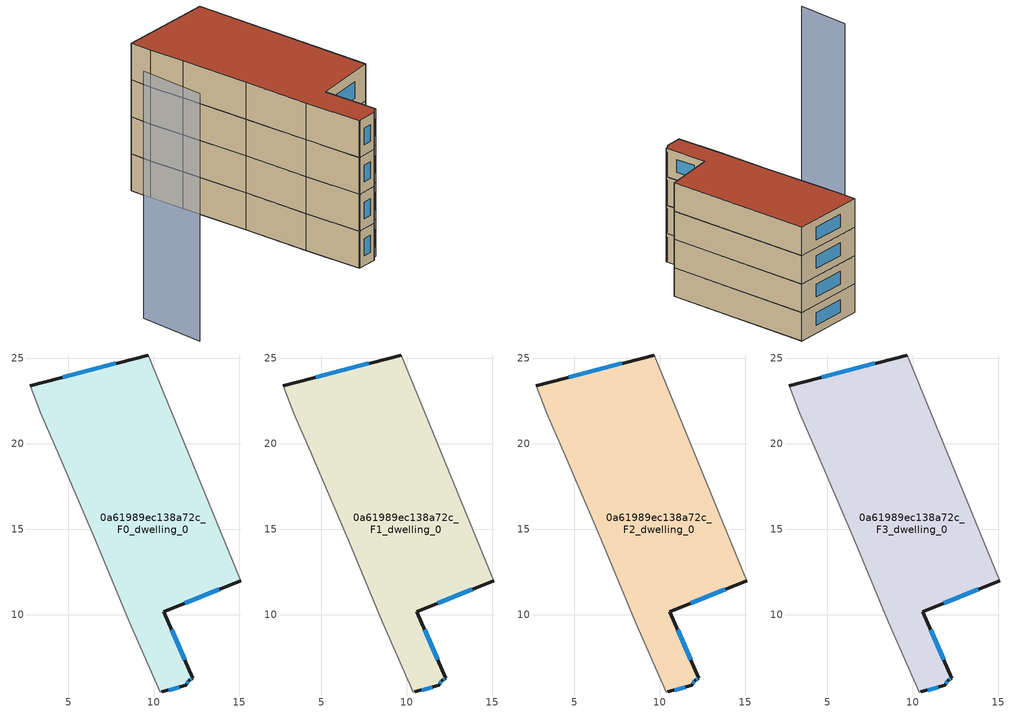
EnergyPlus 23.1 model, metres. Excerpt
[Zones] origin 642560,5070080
0a61989ec138a72c_F0_dwelling_0
 floor ground (EU_floor_Construction): 12.28,6.28 10.58,10.18 15.08,11.98 9.69,25.2 2.78,23.4 3.38,21.8 4.48,19.29 6.58,14.39 8.58,9.58 10.38,5.48 10.48,5.48 11.88,5.88 12.08,6.18 z0
 wall outside (EU_wall_Construction): 2.78,23.4 9.69,25.2 / 15.08,11.98 10.58,10.18 12.28,6.28 12.08,6.18 11.88,5.88 10.48,5.48 z0:3
 wall adiabatic (EU_wall_Construction): 10.48,5.48 10.38,5.48 8.58,9.58 6.58,14.39 4.48,19.29 3.38,21.8 2.78,23.4 / 9.69,25.2 15.08,11.98 z0:3
 window (EU_Window_Construction): 12.23,6.25 12.14,6.21 / 12.03,6.1 11.94,5.96 / 11.49,5.77 10.86,5.59 / 4.68,23.89 7.78,24.7 / 13.85,11.49 11.82,10.68 / 11.05,9.11 11.81,7.36 z0.83:2.17
0a61989ec138a72c_F1_dwelling_0
 floor to 0a61989ec138a72c_F0_dwelling_0 (EU_floor_Construction): 12.28,6.28 10.58,10.18 15.08,11.98 9.69,25.2 2.78,23.4 3.38,21.8 4.48,19.29 6.58,14.39 8.58,9.58 10.38,5.48 10.48,5.48 11.88,5.88 12.08,6.18 z3
 wall outside (EU_wall_Construction): 2.78,23.4 9.69,25.2 / 15.08,11.98 10.58,10.18 12.28,6.28 12.08,6.18 11.88,5.88 10.48,5.48 z3:6
 wall adiabatic (EU_wall_Construction): 10.48,5.48 10.38,5.48 8.58,9.58 6.58,14.39 4.48,19.29 3.38,21.8 2.78,23.4 / 9.69,25.2 15.08,11.98 z3:6
 window (EU_Window_Construction): 12.23,6.25 12.14,6.21 / 12.03,6.1 11.94,5.96 / 11.49,5.77 10.86,5.59 / 4.68,23.89 7.78,24.7 / 13.85,11.49 11.82,10.68 / 11.05,9.11 11.81,7.36 z3.83:5.17
0a61989ec138a72c_F2_dwelling_0
 floor to 0a61989ec138a72c_F1_dwelling_0 (EU_floor_Construction): 12.28,6.28 10.58,10.18 15.08,11.98 9.69,25.2 2.78,23.4 3.38,21.8 4.48,19.29 6.58,14.39 8.58,9.58 10.38,5.48 10.48,5.48 11.88,5.88 12.08,6.18 z6
 wall outside (EU_wall_Construction): 2.78,23.4 9.69,25.2 / 15.08,11.98 10.58,10.18 12.28,6.28 12.08,6.18 11.88,5.88 10.48,5.48 z6:9
 wall adiabatic (EU_wall_Construction): 10.48,5.48 10.38,5.48 8.58,9.58 6.58,14.39 4.48,19.29 3.38,21.8 2.78,23.4 / 9.69,25.2 15.08,11.98 z6:9
 window (EU_Window_Construction): 12.23,6.25 12.14,6.21 / 12.03,6.1 11.94,5.96 / 11.49,5.77 10.86,5.59 / 4.68,23.89 7.78,24.7 / 13.85,11.49 11.82,10.68 / 11.05,9.11 11.81,7.36 z6.83:8.17
0a61989ec138a72c_F3_dwelling_0
 floor to 0a61989ec138a72c_F2_dwelling_0 (EU_floor_Construction): 12.28,6.28 10.58,10.18 15.08,11.98 9.69,25.2 2.78,23.4 3.38,21.8 4.48,19.29 6.58,14.39 8.58,9.58 10.38,5.48 10.48,5.48 11.88,5.88 12.08,6.18 z9
 wall outside (EU_wall_Construction): 2.78,23.4 9.69,25.2 / 15.08,11.98 10.58,10.18 12.28,6.28 12.08,6.18 11.88,5.88 10.48,5.48 z9:12
 wall adiabatic (EU_wall_Construction): 10.48,5.48 10.38,5.48 8.58,9.58 6.58,14.39 4.48,19.29 3.38,21.8 2.78,23.4 / 9.69,25.2 15.08,11.98 z9:12
 window (EU_Window_Construction): 12.23,6.25 12.14,6.21 / 12.03,6.1 11.94,5.96 / 11.49,5.77 10.86,5.59 / 4.68,23.89 7.78,24.7 / 13.85,11.49 11.82,10.68 / 11.05,9.11 11.81,7.36 z9.83:11.17
 roof outside (EU_roof_Construction): 9.69,25.2 15.08,11.98 10.58,10.18 12.28,6.28 12.08,6.18 11.88,5.88 10.48,5.48 10.38,5.48 8.58,9.58 6.58,14.39 4.48,19.29 3.38,21.8 2.78,23.4 z12
shading: -6.22,7.72 -4.63,2.88 z0:20.1
[Building]
EU S2 Campaign: North Axis=0; Terrain=City; Solar Distribution=FullExterior
[Site:Location]
Lyon-Bron: Latitude=45.75; Longitude=5; Time Zone=1; Elevation=198
[SizingPeriod:WeatherFileDays]
AnnualSizingPeriod: Begin Month=1; Begin Day of Month=1; End Month=12; End Day of Month=31; Day of Week for Start Day=Monday; Use Weather File Daylight Saving Period=No; Use Weather File Rain and Snow Indicators=No
[MATERIAL]
EU_InternalMass_Material: Roughness=MediumRough; Thickness=0.1; Conductivity=1; Density=1800; Specific Heat=900; Thermal Absorptance=0.9; Solar Absorptance=0.7; Visible Absorptance=0.7
[MATERIAL:NOMASS] Roughness=MediumRough; Thermal Absorptance=0.9; Solar Absorptance=0.7; Visible Absorptance=0.7
Name | Thermal Resistance
EU_wall_NoMass | 0.87146
EU_roof_NoMass | 0.842276
EU_floor_NoMass | 0.496999
[WINDOWMATERIAL:SIMPLEGLAZINGSYSTEM]
EU_Window_SimpleGlazing: UFactor=2.2525; Solar Heat Gain Coefficient=0.76; Visible Transmittance=0.76
[CONSTRUCTION]
EU_wall_Construction: EU_wall_NoMass
EU_roof_Construction: EU_roof_NoMass
EU_floor_Construction: EU_floor_NoMass
EU_InternalMass_Construction: EU_InternalMass_Material
EU_Window_Construction: EU_Window_SimpleGlazing
[ZONE] Type=1; Multiplier=1; Ceiling Height=autocalculate; Floor Area=autocalculate; Part of Total Floor Area=Yes
Name | Volume
0a61989ec138a72c_F0_dwelling_0 | 336.624
0a61989ec138a72c_F1_dwelling_0; 0a61989ec138a72c_F2_dwelling_0 | 336.625
0a61989ec138a72c_F3_dwelling_0 | 1009.88
[INTERNALMASS] Construction=EU_InternalMass_Construction; Surface Area=112.208
Name | Zone or ZoneList
0a61989ec138a72c_F0_dwelling_0_EU_InternalMass | 0a61989ec138a72c_F0_dwelling_0
0a61989ec138a72c_F1_dwelling_0_EU_InternalMass | 0a61989ec138a72c_F1_dwelling_0
0a61989ec138a72c_F2_dwelling_0_EU_InternalMass | 0a61989ec138a72c_F2_dwelling_0
0a61989ec138a72c_F3_dwelling_0_EU_InternalMass | 0a61989ec138a72c_F3_dwelling_0
[OTHEREQUIPMENT] Fuel Type=Electricity; Design Level Calculation Method=Watts/Area; Power per Zone Floor Area=1; Fraction Latent=0; Fraction Radiant=0; Fraction Lost=0; Carbon Dioxide Generation Rate=0; EndUse Subcategory=EU_Step8_InternalGains
Name | Zone or ZoneList or Space or SpaceList | Schedule
EU_Step8_InternalGain_0a61989ec138a72c_F0_dwelling_0_f000 | 0a61989ec138a72c_F0_dwelling_0 | EU_Step8_GainSchedule_0a61989ec138a72c_F0_dwelling_0_f000
EU_Step8_InternalGain_0a61989ec138a72c_F1_dwelling_0_f000 | 0a61989ec138a72c_F1_dwelling_0 | EU_Step8_GainSchedule_0a61989ec138a72c_F1_dwelling_0_f000
EU_Step8_InternalGain_0a61989ec138a72c_F2_dwelling_0_f000 | 0a61989ec138a72c_F2_dwelling_0 | EU_Step8_GainSchedule_0a61989ec138a72c_F2_dwelling_0_f000
EU_Step8_InternalGain_0a61989ec138a72c_F3_dwelling_0_f000 | 0a61989ec138a72c_F3_dwelling_0 | EU_Step8_GainSchedule_0a61989ec138a72c_F3_dwelling_0_f000
[ZONEVENTILATION:DESIGNFLOWRATE] Schedule=EU_AlwaysOn; Design Flow Rate Calculation Method=AirChanges/Hour; Air Changes per Hour=0.425; Ventilation Type=Natural; Fan Pressure Rise=0; Fan Total Efficiency=1; Constant Term Coefficient=1; Temperature Term Coefficient=0; Velocity Term Coefficient=0; Velocity Squared Term Coefficient=0; Minimum Indoor Temperature=-100; Maximum Indoor Temperature=100; Delta Temperature=-100; Minimum Outdoor Temperature=-100; Maximum Outdoor Temperature=100; Maximum Wind Speed=40
Name | Zone or ZoneList or Space or SpaceList
EU_ConstantAir_0a61989ec138a72c_F0_dwelling_0 | 0a61989ec138a72c_F0_dwelling_0
EU_ConstantAir_0a61989ec138a72c_F1_dwelling_0 | 0a61989ec138a72c_F1_dwelling_0
EU_ConstantAir_0a61989ec138a72c_F2_dwelling_0 | 0a61989ec138a72c_F2_dwelling_0
EU_ConstantAir_0a61989ec138a72c_F3_dwelling_0 | 0a61989ec138a72c_F3_dwelling_0
[HVACTEMPLATE:THERMOSTAT] Constant Heating Setpoint=20; Constant Cooling Setpoint=50
EU_HeatOnly_0a61989ec138a72c_F0_dwelling_0; EU_HeatOnly_0a61989ec138a72c_F1_dwelling_0; EU_HeatOnly_0a61989ec138a72c_F2_dwelling_0; EU_HeatOnly_0a61989ec138a72c_F3_dwelling_0
[HVACTEMPLATE:ZONE:IDEALLOADSAIRSYSTEM] System Availability Schedule=EU_AlwaysOn; Maximum Heating Supply Air Temperature=50; Minimum Cooling Supply Air Temperature=13; Maximum Heating Supply Air Humidity Ratio=0.0156; Minimum Cooling Supply Air Humidity Ratio=0.0077; Heating Limit=NoLimit; Cooling Limit=NoLimit; Heating Availability Schedule=EU_AlwaysOn; Cooling Availability Schedule=EU_CoolingOff; Dehumidification Control Type=ConstantSensibleHeatRatio; Cooling Sensible Heat Ratio=0.7; Dehumidification Setpoint=60; Humidification Control Type=None; Humidification Setpoint=30; Outdoor Air Method=None; Outdoor Air Flow Rate per Person=0.00944; Outdoor Air Flow Rate per Zone Floor Area=0; Outdoor Air Flow Rate per Zone=0; Demand Controlled Ventilation Type=None; Outdoor Air Economizer Type=NoEconomizer; Heat Recovery Type=None; Sensible Heat Recovery Effectiveness=0.7; Latent Heat Recovery Effectiveness=0.65
Name | Template Thermostat
0a61989ec138a72c_F0_dwelling_0 | EU_HeatOnly_0a61989ec138a72c_F0_dwelling_0
0a61989ec138a72c_F1_dwelling_0 | EU_HeatOnly_0a61989ec138a72c_F1_dwelling_0
0a61989ec138a72c_F2_dwelling_0 | EU_HeatOnly_0a61989ec138a72c_F2_dwelling_0
0a61989ec138a72c_F3_dwelling_0 | EU_HeatOnly_0a61989ec138a72c_F3_dwelling_0
[SIZING:ZONE] Zone Cooling Design Supply Air Temperature Input Method=SupplyAirTemperature; Zone Cooling Design Supply Air Temperature=13; Zone Heating Design Supply Air Temperature Input Method=SupplyAirTemperature; Zone Heating Design Supply Air Temperature=50; Zone Cooling Design Supply Air Humidity Ratio=0.008; Zone Heating Design Supply Air Humidity Ratio=0.008; Cooling Design Air Flow Method=DesignDay; Cooling Design Air Flow Rate=0; Cooling Minimum Air Flow per Zone Floor Area=0.000762; Cooling Minimum Air Flow=0; Cooling Minimum Air Flow Fraction=0.2; Heating Design Air Flow Method=DesignDay; Heating Design Air Flow Rate=0; Heating Maximum Air Flow per Zone Floor Area=0.002032; Heating Maximum Air Flow=0.141576; Heating Maximum Air Flow Fraction=0.3; Account for Dedicated Outdoor Air System=No; Dedicated Outdoor Air System Control Strategy=NeutralSupplyAir; Dedicated Outdoor Air Low Setpoint Temperature for Design=autosize; Dedicated Outdoor Air High Setpoint Temperature for Design=autosize; Zone Load Sizing Method=Sensible Load Only No Latent Load; Zone Latent Cooling Design Supply Air Humidity Ratio Input Method=HumidityRatioDifference; Zone Cooling Design Supply Air Humidity Ratio Difference=0.005; Zone Latent Heating Design Supply Air Humidity Ratio Input Method=HumidityRatioDifference; Zone Humidification Design Supply Air Humidity Ratio Difference=0.005
0a61989ec138a72c_F0_dwelling_0; 0a61989ec138a72c_F1_dwelling_0; 0a61989ec138a72c_F2_dwelling_0; 0a61989ec138a72c_F3_dwelling_0
[SCHEDULE:CONSTANT]
Name | Hourly Value
EU_AlwaysOn | 1
EU_CoolingOff | 0
[SCHEDULE:FILE] Column Number=1; Rows to Skip at Top=0; Number of Hours of Data=8760; Column Separator=Comma; Interpolate to Timestep=No; Minutes per Item=60; Adjust Schedule for Daylight Savings=Yes
Name | File
EU_Step8_GainSchedule_0a61989ec138a72c_F0_dwelling_0_f000 | ../../schedules/0a61989ec138a72c/0a61989ec138a72c_F0_dwelling_0_f000_gain.csv
EU_Step8_GainSchedule_0a61989ec138a72c_F1_dwelling_0_f000 | ../../schedules/0a61989ec138a72c/0a61989ec138a72c_F1_dwelling_0_f000_gain.csv
EU_Step8_GainSchedule_0a61989ec138a72c_F2_dwelling_0_f000 | ../../schedules/0a61989ec138a72c/0a61989ec138a72c_F2_dwelling_0_f000_gain.csv
EU_Step8_GainSchedule_0a61989ec138a72c_F3_dwelling_0_f000 | ../../schedules/0a61989ec138a72c/0a61989ec138a72c_F3_dwelling_0_f000_gain.csv
